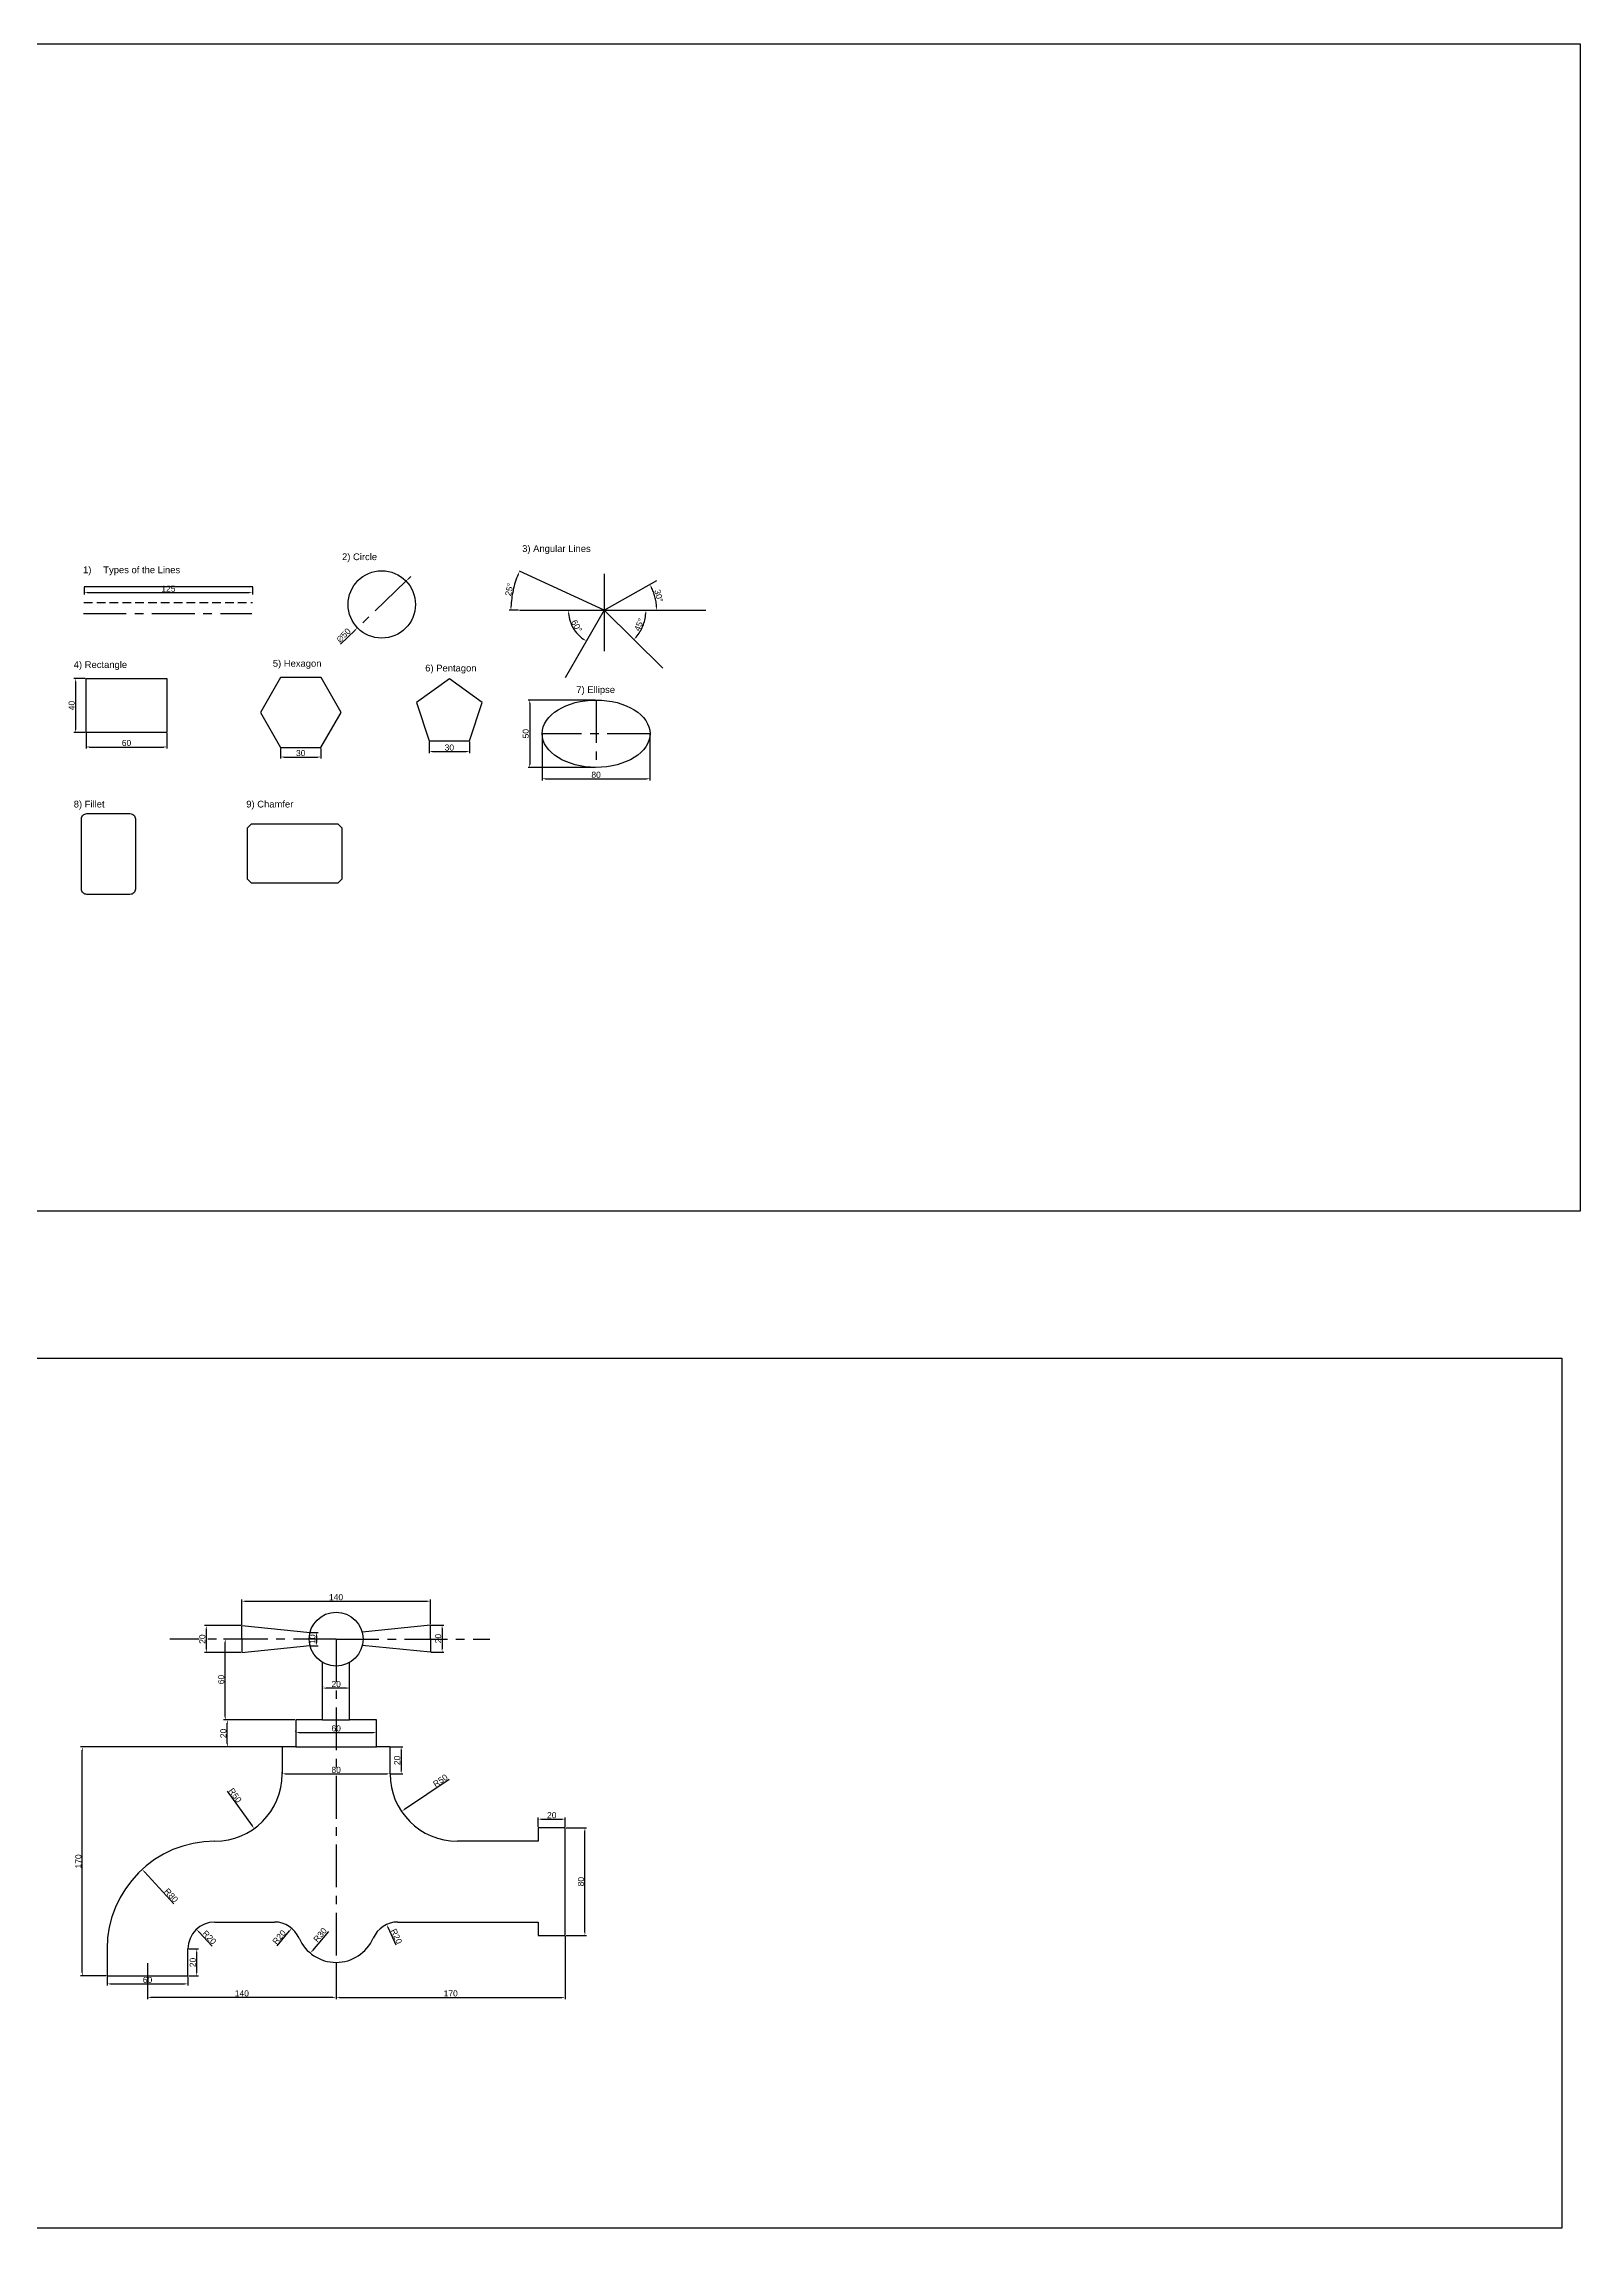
# Model space of a CAD drawing. Header units: inches. Extents: x -9463 to -3695, y -4045 to 9908.
# Drawn here: x -7716 to -6576, y 7138 to 8759 of the extents above; entities that cross this region are included whole.
import ezdxf

# ---------------------------------------------------------------- set-up
doc = ezdxf.new("R2010")
doc.units = ezdxf.units.IN
doc.header["$MEASUREMENT"] = 0
doc.linetypes.add('CENTER', pattern=[50.8, 31.75, -6.35, 6.35, -6.35])
doc.linetypes.add('HIDDEN', pattern=[9.525, 6.35, -3.175])
doc.styles.get("Standard").update_dxf_attribs({"font": 'arial.ttf'})
doc.dimstyles.new('ISO-25', dxfattribs={"dimtxt": 4.5, "dimasz": 2.5, "dimexe": 1.25, "dimexo": 0.625, "dimtad": 1, "dimdec": 0, "dimtxsty": 'Standard', "dimcen": 2.5, "dimadec": 0, "dimazin": 0, "dimtfac": 1, "dimtdec": 0, "dimtmove": 0, "dimatfit": 3, "dimfxl": 1, "dimarcsym": 0})

# ---------------------------------------------------------------- blocks, each defined once
blk = doc.blocks.new('*D6')
at = {"color": 0, "lineweight": -2, "transparency": 16777216}
for p, q in [((-7686, 8355.6), (-7686, 8350.3)), ((-7683.5, 8351.6), (-7563.5, 8351.6)), ((-7561, 8355.6), (-7561, 8350.3))]:
    blk.add_line(p, q, dxfattribs=at)
at = {"color": 0, "transparency": 16777216}
for points in [[(-7683.5, 8352), (-7683.5, 8351.2), (-7686, 8351.6)], [(-7563.5, 8352), (-7563.5, 8351.2), (-7561, 8351.6)]]:
    blk.add_solid(points, dxfattribs=at)
at = {"layer": 'Defpoints', "color": 0, "transparency": 16777216}
for p in [(-7686, 8356.2), (-7561, 8356.2), (-7561, 8351.6)]:
    blk.add_point(p, dxfattribs=at)
at = {"color": 0, "transparency": 16777216, "insert": (-7623.5, 8354.5), "char_height": 4.5, "attachment_point": 5}
blk.add_mtext('125', dxfattribs=at)
blk = doc.blocks.new('*D7')
at = {"color": 0, "lineweight": -2, "transparency": 16777216}
for p, q in [((-7684.6, 8247.2), (-7684.6, 8235.8)), ((-7682.1, 8237), (-7627.1, 8237)), ((-7624.6, 8247.2), (-7624.6, 8235.8))]:
    blk.add_line(p, q, dxfattribs=at)
at = {"color": 0, "transparency": 16777216}
for points in [[(-7682.1, 8237.5), (-7682.1, 8236.6), (-7684.6, 8237)], [(-7627.1, 8237.5), (-7627.1, 8236.6), (-7624.6, 8237)]]:
    blk.add_solid(points, dxfattribs=at)
at = {"layer": 'Defpoints', "color": 0, "transparency": 16777216}
for p in [(-7684.6, 8247.8), (-7624.6, 8247.8), (-7624.6, 8237)]:
    blk.add_point(p, dxfattribs=at)
at = {"color": 0, "transparency": 16777216, "insert": (-7654.6, 8240), "char_height": 4.5, "attachment_point": 5}
blk.add_mtext('60', dxfattribs=at)
blk = doc.blocks.new('*D8')
at = {"color": 0, "lineweight": -2, "transparency": 16777216}
for p, q in [((-7685.2, 8287.8), (-7693.6, 8287.8)), ((-7692.4, 8285.3), (-7692.4, 8250.3)), ((-7685.2, 8247.8), (-7693.6, 8247.8))]:
    blk.add_line(p, q, dxfattribs=at)
at = {"color": 0, "transparency": 16777216}
for points in [[(-7692.8, 8285.3), (-7691.9, 8285.3), (-7692.4, 8287.8)], [(-7692.8, 8250.3), (-7691.9, 8250.3), (-7692.4, 8247.8)]]:
    blk.add_solid(points, dxfattribs=at)
at = {"layer": 'Defpoints', "color": 0, "transparency": 16777216}
for p in [(-7684.6, 8287.8), (-7692.4, 8247.8), (-7684.6, 8247.8)]:
    blk.add_point(p, dxfattribs=at)
at = {"color": 0, "transparency": 16777216, "insert": (-7695.3, 8267.8), "char_height": 4.5, "attachment_point": 5, "rotation": 90}
blk.add_mtext('40', dxfattribs=at)
blk = doc.blocks.new('*D9')
at = {"color": 0, "lineweight": -2, "transparency": 16777216}
for p, q in [((-7540.3, 8235.9), (-7540.3, 8228.4)), ((-7537.8, 8229.6), (-7512.8, 8229.6)), ((-7510.3, 8235.9), (-7510.3, 8228.4))]:
    blk.add_line(p, q, dxfattribs=at)
at = {"color": 0, "transparency": 16777216}
for points in [[(-7537.8, 8230), (-7537.8, 8229.2), (-7540.3, 8229.6)], [(-7512.8, 8230), (-7512.8, 8229.2), (-7510.3, 8229.6)]]:
    blk.add_solid(points, dxfattribs=at)
at = {"layer": 'Defpoints', "color": 0, "transparency": 16777216}
for p in [(-7540.3, 8236.6), (-7510.3, 8236.5), (-7510.3, 8229.6)]:
    blk.add_point(p, dxfattribs=at)
at = {"color": 0, "transparency": 16777216, "insert": (-7525.3, 8232.5), "char_height": 4.5, "attachment_point": 5}
blk.add_mtext('30', dxfattribs=at)
blk = doc.blocks.new('*D10')
at = {"color": 0, "lineweight": -2, "transparency": 16777216}
for p, q in [((-7430, 8240.9), (-7430, 8232.4)), ((-7400, 8240.9), (-7400, 8232.4)), ((-7427.5, 8233.6), (-7402.5, 8233.6))]:
    blk.add_line(p, q, dxfattribs=at)
at = {"color": 0, "transparency": 16777216}
for points in [[(-7427.5, 8234.1), (-7427.5, 8233.2), (-7430, 8233.6)], [(-7402.5, 8234.1), (-7402.5, 8233.2), (-7400, 8233.6)]]:
    blk.add_solid(points, dxfattribs=at)
at = {"layer": 'Defpoints', "color": 0, "transparency": 16777216}
for p in [(-7430, 8241.5), (-7400, 8241.5), (-7400, 8233.6)]:
    blk.add_point(p, dxfattribs=at)
at = {"color": 0, "transparency": 16777216, "insert": (-7415, 8236.6), "char_height": 4.5, "attachment_point": 5}
blk.add_mtext('30', dxfattribs=at)
blk = doc.blocks.new('*D29')
at = {"color": 0, "lineweight": -2, "transparency": 16777216}
for p, q in [((-7346.1, 8246.3), (-7346.1, 8212.2)), ((-7266.1, 8246.3), (-7266.1, 8212.2)), ((-7343.6, 8213.5), (-7268.6, 8213.5))]:
    blk.add_line(p, q, dxfattribs=at)
at = {"color": 0, "transparency": 16777216}
for points in [[(-7343.6, 8213.9), (-7343.6, 8213), (-7346.1, 8213.5)], [(-7268.6, 8213.9), (-7268.6, 8213), (-7266.1, 8213.5)]]:
    blk.add_solid(points, dxfattribs=at)
at = {"layer": 'Defpoints', "color": 0, "transparency": 16777216}
for p in [(-7346.1, 8246.9), (-7266.1, 8246.9), (-7266.1, 8213.5)]:
    blk.add_point(p, dxfattribs=at)
at = {"color": 0, "transparency": 16777216, "insert": (-7306.1, 8216.4), "char_height": 4.5, "attachment_point": 5}
blk.add_mtext('80', dxfattribs=at)
blk = doc.blocks.new('*D30')
at = {"color": 0, "lineweight": -2, "transparency": 16777216}
for p, q in [((-7306.7, 8271.9), (-7356.6, 8271.9)), ((-7355.3, 8269.4), (-7355.3, 8224.4)), ((-7306.7, 8221.9), (-7356.6, 8221.9))]:
    blk.add_line(p, q, dxfattribs=at)
at = {"color": 0, "transparency": 16777216}
for points in [[(-7355.8, 8269.4), (-7354.9, 8269.4), (-7355.3, 8271.9)], [(-7355.8, 8224.4), (-7354.9, 8224.4), (-7355.3, 8221.9)]]:
    blk.add_solid(points, dxfattribs=at)
at = {"layer": 'Defpoints', "color": 0, "transparency": 16777216}
for p in [(-7306.1, 8271.9), (-7355.3, 8221.9), (-7306.1, 8221.9)]:
    blk.add_point(p, dxfattribs=at)
at = {"color": 0, "transparency": 16777216, "insert": (-7358.3, 8246.9), "char_height": 4.5, "attachment_point": 5, "rotation": 90}
blk.add_mtext('50', dxfattribs=at)
blk = doc.blocks.new('*D31')
at = {"color": 0, "linetype": 'CENTER', "lineweight": -2, "transparency": 16777216}
for p, q in [((-7447.2, 8360.1), (-7483.2, 8325.5)), ((-7445.4, 8361.9), (-7443.6, 8363.6)), ((-7495.9, 8313.3), (-7485, 8323.7))]:
    blk.add_line(p, q, dxfattribs=at)
at = {"color": 0, "linetype": 'CENTER', "transparency": 16777216}
for points in [[(-7445.6, 8362.2), (-7445.1, 8361.6), (-7447.2, 8360.1)], [(-7485.3, 8324), (-7484.7, 8323.4), (-7483.2, 8325.5)]]:
    blk.add_solid(points, dxfattribs=at)
at = {"layer": 'Defpoints', "color": 0, "linetype": 'CENTER', "transparency": 16777216}
for p in [(-7447.2, 8360.1), (-7483.2, 8325.5)]:
    blk.add_point(p, dxfattribs=at)
at = {"color": 0, "linetype": 'CENTER', "transparency": 16777216, "insert": (-7493.5, 8319.9), "char_height": 4.5, "attachment_point": 5, "rotation": 43.8629}
blk.add_mtext('∅50', dxfattribs=at)
blk = doc.blocks.new('*D32')
at = {"color": 0, "linetype": 'CENTER', "lineweight": -2, "transparency": 16777216}
blk.add_line((-7363.6, 8338.5), (-7370.5, 8338.5), dxfattribs=at)
blk.add_arc((-7300.2, 8338.5), 69.1, 157.3019, 177.9268, dxfattribs=at)
at = {"color": 0, "linetype": 'CENTER', "transparency": 16777216}
for points in [[(-7364.3, 8365.3), (-7363.6, 8365), (-7362.9, 8367.4)], [(-7368.8, 8341), (-7369.7, 8341), (-7369.3, 8338.5)]]:
    blk.add_solid(points, dxfattribs=at)
at = {"layer": 'Defpoints', "color": 0, "linetype": 'CENTER', "transparency": 16777216}
for p in [(-7362.9, 8367.4), (-7366.4, 8358.1), (-7362.9, 8338.5), (-7300.2, 8338.5), (-7224.7, 8338.5)]:
    blk.add_point(p, dxfattribs=at)
at = {"color": 0, "linetype": 'CENTER', "transparency": 16777216, "insert": (-7370.5, 8353.9), "char_height": 4.5, "attachment_point": 5, "rotation": 77.6144}
blk.add_mtext('25°', dxfattribs=at)
blk = doc.blocks.new('*D33')
at = {"color": 0, "linetype": 'CENTER', "lineweight": -2, "transparency": 16777216}
blk.add_arc((-7300.2, 8338.5), 26.4, 185.4372, 234.5613, dxfattribs=at)
at = {"color": 0, "linetype": 'CENTER', "transparency": 16777216}
for points in [[(-7326.8, 8336), (-7326, 8336), (-7326.5, 8338.5)], [(-7315.2, 8317.4), (-7315.7, 8316.7), (-7313.4, 8315.7)]]:
    blk.add_solid(points, dxfattribs=at)
at = {"layer": 'Defpoints', "color": 0, "linetype": 'CENTER', "transparency": 16777216}
for p in [(-7362.9, 8338.5), (-7300.2, 8338.5), (-7224.7, 8338.5), (-7325, 8329.5), (-7329.1, 8288.5)]:
    blk.add_point(p, dxfattribs=at)
at = {"color": 0, "linetype": 'CENTER', "transparency": 16777216, "insert": (-7320.5, 8326.8), "char_height": 4.5, "attachment_point": 5, "rotation": 299.9993}
blk.add_mtext('60°', dxfattribs=at)
blk = doc.blocks.new('*D34')
at = {"color": 0, "linetype": 'CENTER', "lineweight": -2, "transparency": 16777216}
blk.add_arc((-7300.2, 8338.5), 31.1, 320.0965, 355.3895, dxfattribs=at)
at = {"color": 0, "linetype": 'CENTER', "transparency": 16777216}
for points in [[(-7269.6, 8336), (-7268.8, 8336), (-7269.1, 8338.5)], [(-7276, 8318.3), (-7276.7, 8318.8), (-7278, 8316.7)]]:
    blk.add_solid(points, dxfattribs=at)
at = {"layer": 'Defpoints', "color": 0, "linetype": 'CENTER', "transparency": 16777216}
for p in [(-7362.9, 8338.5), (-7300.2, 8338.5), (-7224.7, 8338.5), (-7273.2, 8323.1), (-7256.6, 8295.6)]:
    blk.add_point(p, dxfattribs=at)
at = {"color": 0, "linetype": 'CENTER', "transparency": 16777216, "insert": (-7274.1, 8327.8), "char_height": 4.5, "attachment_point": 5, "rotation": 67.743}
blk.add_mtext('45°', dxfattribs=at)
blk = doc.blocks.new('*D35')
at = {"color": 0, "linetype": 'CENTER', "lineweight": -2, "transparency": 16777216}
blk.add_arc((-7300.2, 8338.5), 39.1, 3.666, 25.8807, dxfattribs=at)
at = {"color": 0, "linetype": 'CENTER', "transparency": 16777216}
for points in [[(-7265.4, 8355.4), (-7264.7, 8355.7), (-7266.2, 8357.8)], [(-7260.8, 8341), (-7261.6, 8341), (-7261.1, 8338.5)]]:
    blk.add_solid(points, dxfattribs=at)
at = {"layer": 'Defpoints', "color": 0, "linetype": 'CENTER', "transparency": 16777216}
for p in [(-7261.1, 8360.6), (-7362.9, 8338.5), (-7300.2, 8338.5), (-7261.7, 8345.2), (-7224.7, 8338.5)]:
    blk.add_point(p, dxfattribs=at)
at = {"color": 0, "linetype": 'CENTER', "transparency": 16777216, "insert": (-7259.6, 8349.2), "char_height": 4.5, "attachment_point": 5, "rotation": 284.7734}
blk.add_mtext('30°', dxfattribs=at)
blk = doc.blocks.new('*D36')
at = {"color": 0, "lineweight": -2, "transparency": 16777216}
for p, q in [((-7517.8, 7579.9), (-7512.4, 7579.9)), ((-7513.7, 7577.4), (-7513.7, 7572.5)), ((-7517.8, 7570), (-7512.4, 7570))]:
    blk.add_line(p, q, dxfattribs=at)
at = {"color": 0, "transparency": 16777216}
for points in [[(-7514.1, 7577.4), (-7513.2, 7577.4), (-7513.7, 7579.9)], [(-7514.1, 7572.5), (-7513.2, 7572.5), (-7513.7, 7570)]]:
    blk.add_solid(points, dxfattribs=at)
at = {"layer": 'Defpoints', "color": 0, "transparency": 16777216}
for p in [(-7518.4, 7579.9), (-7518.4, 7570), (-7513.7, 7570)]:
    blk.add_point(p, dxfattribs=at)
at = {"color": 0, "transparency": 16777216, "insert": (-7516.6, 7574.9), "char_height": 4.5, "attachment_point": 5, "rotation": 90}
blk.add_mtext('10', dxfattribs=at)
blk = doc.blocks.new('*D37')
at = {"color": 0, "lineweight": -2, "transparency": 16777216}
for p, q in [((-7669, 7324.3), (-7669, 7317.8)), ((-7666.5, 7319), (-7611.5, 7319)), ((-7609, 7324.3), (-7609, 7317.8))]:
    blk.add_line(p, q, dxfattribs=at)
at = {"color": 0, "transparency": 16777216}
for points in [[(-7666.5, 7319.4), (-7666.5, 7318.6), (-7669, 7319)], [(-7611.5, 7319.4), (-7611.5, 7318.6), (-7609, 7319)]]:
    blk.add_solid(points, dxfattribs=at)
at = {"layer": 'Defpoints', "color": 0, "transparency": 16777216}
for p in [(-7669, 7324.9), (-7609, 7324.9), (-7609, 7319)]:
    blk.add_point(p, dxfattribs=at)
at = {"color": 0, "transparency": 16777216, "insert": (-7639, 7321.9), "char_height": 4.5, "attachment_point": 5}
blk.add_mtext('60', dxfattribs=at)
blk = doc.blocks.new('*D38')
at = {"color": 0, "lineweight": -2, "transparency": 16777216}
for p, q in [((-7608.4, 7344.9), (-7601.2, 7344.9)), ((-7602.5, 7327.4), (-7602.5, 7342.4)), ((-7608.4, 7324.9), (-7601.2, 7324.9))]:
    blk.add_line(p, q, dxfattribs=at)
at = {"color": 0, "transparency": 16777216}
for points in [[(-7602.9, 7342.4), (-7602.1, 7342.4), (-7602.5, 7344.9)], [(-7602.9, 7327.4), (-7602.1, 7327.4), (-7602.5, 7324.9)]]:
    blk.add_solid(points, dxfattribs=at)
at = {"layer": 'Defpoints', "color": 0, "transparency": 16777216}
for p in [(-7609, 7344.9), (-7602.5, 7344.9), (-7609, 7324.9)]:
    blk.add_point(p, dxfattribs=at)
at = {"color": 0, "transparency": 16777216, "insert": (-7605.4, 7334.9), "char_height": 4.5, "attachment_point": 5, "rotation": 90}
blk.add_mtext('20', dxfattribs=at)
blk = doc.blocks.new('*D39')
at = {"color": 0, "lineweight": -2, "transparency": 16777216}
for p, q in [((-7329, 7354.3), (-7329, 7307.7)), ((-7499, 7334.3), (-7499, 7307.7)), ((-7496.5, 7309), (-7331.5, 7309))]:
    blk.add_line(p, q, dxfattribs=at)
at = {"color": 0, "transparency": 16777216}
for points in [[(-7496.5, 7309.4), (-7496.5, 7308.6), (-7499, 7309)], [(-7331.5, 7309.4), (-7331.5, 7308.6), (-7329, 7309)]]:
    blk.add_solid(points, dxfattribs=at)
at = {"layer": 'Defpoints', "color": 0, "transparency": 16777216}
for p in [(-7329, 7354.9), (-7499, 7334.9), (-7329, 7309)]:
    blk.add_point(p, dxfattribs=at)
at = {"color": 0, "transparency": 16777216, "insert": (-7414, 7311.9), "char_height": 4.5, "attachment_point": 5}
blk.add_mtext('170', dxfattribs=at)
blk = doc.blocks.new('*D40')
at = {"color": 0, "lineweight": -2, "transparency": 16777216}
for p, q in [((-7639, 7334.3), (-7639, 7307.7)), ((-7499, 7334.3), (-7499, 7307.7)), ((-7501.5, 7309), (-7636.5, 7309))]:
    blk.add_line(p, q, dxfattribs=at)
at = {"color": 0, "transparency": 16777216}
for points in [[(-7636.5, 7309.4), (-7636.5, 7308.6), (-7639, 7309)], [(-7501.5, 7309.4), (-7501.5, 7308.6), (-7499, 7309)]]:
    blk.add_solid(points, dxfattribs=at)
at = {"layer": 'Defpoints', "color": 0, "transparency": 16777216}
for p in [(-7639, 7334.9), (-7499, 7334.9), (-7639, 7309)]:
    blk.add_point(p, dxfattribs=at)
at = {"color": 0, "transparency": 16777216, "insert": (-7569, 7311.9), "char_height": 4.5, "attachment_point": 5}
blk.add_mtext('140', dxfattribs=at)
blk = doc.blocks.new('*D41')
at = {"color": 0, "lineweight": -2, "transparency": 16777216}
for p, q in [((-7328.4, 7434.9), (-7313.1, 7434.9)), ((-7314.4, 7357.4), (-7314.4, 7432.4)), ((-7328.4, 7354.9), (-7313.1, 7354.9))]:
    blk.add_line(p, q, dxfattribs=at)
at = {"color": 0, "transparency": 16777216}
for points in [[(-7314.8, 7432.4), (-7314, 7432.4), (-7314.4, 7434.9)], [(-7314.8, 7357.4), (-7314, 7357.4), (-7314.4, 7354.9)]]:
    blk.add_solid(points, dxfattribs=at)
at = {"layer": 'Defpoints', "color": 0, "transparency": 16777216}
for p in [(-7329, 7434.9), (-7314.4, 7434.9), (-7329, 7354.9)]:
    blk.add_point(p, dxfattribs=at)
at = {"color": 0, "transparency": 16777216, "insert": (-7317.3, 7394.9), "char_height": 4.5, "attachment_point": 5, "rotation": 90}
blk.add_mtext('80', dxfattribs=at)
blk = doc.blocks.new('*D42')
at = {"color": 0, "lineweight": -2, "transparency": 16777216}
for p, q in [((-7349, 7435.5), (-7349, 7442.5)), ((-7329, 7435.5), (-7329, 7442.5)), ((-7346.5, 7441.3), (-7331.5, 7441.3))]:
    blk.add_line(p, q, dxfattribs=at)
at = {"color": 0, "transparency": 16777216}
for points in [[(-7346.5, 7441.7), (-7346.5, 7440.8), (-7349, 7441.3)], [(-7331.5, 7441.7), (-7331.5, 7440.8), (-7329, 7441.3)]]:
    blk.add_solid(points, dxfattribs=at)
at = {"layer": 'Defpoints', "color": 0, "transparency": 16777216}
for p in [(-7349, 7434.9), (-7329, 7441.3), (-7329, 7434.9)]:
    blk.add_point(p, dxfattribs=at)
at = {"color": 0, "transparency": 16777216, "insert": (-7339, 7444.2), "char_height": 4.5, "attachment_point": 5}
blk.add_mtext('20', dxfattribs=at)
blk = doc.blocks.new('*D43')
at = {"color": 0, "lineweight": -2, "transparency": 16777216}
for p, q in [((-7458.4, 7494.9), (-7449.5, 7494.9)), ((-7450.8, 7492.4), (-7450.8, 7477.4)), ((-7458.4, 7474.9), (-7449.5, 7474.9))]:
    blk.add_line(p, q, dxfattribs=at)
at = {"color": 0, "transparency": 16777216}
for points in [[(-7451.2, 7492.4), (-7450.3, 7492.4), (-7450.8, 7494.9)], [(-7451.2, 7477.4), (-7450.3, 7477.4), (-7450.8, 7474.9)]]:
    blk.add_solid(points, dxfattribs=at)
at = {"layer": 'Defpoints', "color": 0, "transparency": 16777216}
for p in [(-7459, 7494.9), (-7459, 7474.9), (-7450.8, 7474.9)]:
    blk.add_point(p, dxfattribs=at)
at = {"color": 0, "transparency": 16777216, "insert": (-7453.7, 7484.9), "char_height": 4.5, "attachment_point": 5, "rotation": 90}
blk.add_mtext('20', dxfattribs=at)
blk = doc.blocks.new('*D44')
at = {"color": 0, "lineweight": -2, "transparency": 16777216}
for p, q in [((-7539.7, 7494.9), (-7688.7, 7494.9)), ((-7687.4, 7327.4), (-7687.4, 7492.4)), ((-7669.7, 7324.9), (-7688.7, 7324.9))]:
    blk.add_line(p, q, dxfattribs=at)
at = {"color": 0, "transparency": 16777216}
for points in [[(-7687.8, 7492.4), (-7687, 7492.4), (-7687.4, 7494.9)], [(-7687.8, 7327.4), (-7687, 7327.4), (-7687.4, 7324.9)]]:
    blk.add_solid(points, dxfattribs=at)
at = {"layer": 'Defpoints', "color": 0, "transparency": 16777216}
for p in [(-7687.4, 7494.9), (-7539, 7494.9), (-7669, 7324.9)]:
    blk.add_point(p, dxfattribs=at)
at = {"color": 0, "transparency": 16777216, "insert": (-7690.3, 7409.9), "char_height": 4.5, "attachment_point": 5, "rotation": 90}
blk.add_mtext('170', dxfattribs=at)
blk = doc.blocks.new('*D45')
at = {"color": 0, "lineweight": -2, "transparency": 16777216}
for p, q in [((-7529.7, 7514.9), (-7581, 7514.9)), ((-7579.8, 7497.4), (-7579.8, 7512.4)), ((-7529.7, 7494.9), (-7581, 7494.9))]:
    blk.add_line(p, q, dxfattribs=at)
at = {"color": 0, "transparency": 16777216}
for points in [[(-7580.2, 7512.4), (-7579.3, 7512.4), (-7579.8, 7514.9)], [(-7580.2, 7497.4), (-7579.3, 7497.4), (-7579.8, 7494.9)]]:
    blk.add_solid(points, dxfattribs=at)
at = {"layer": 'Defpoints', "color": 0, "transparency": 16777216}
for p in [(-7579.8, 7514.9), (-7529, 7514.9), (-7529, 7494.9)]:
    blk.add_point(p, dxfattribs=at)
at = {"color": 0, "transparency": 16777216, "insert": (-7582.7, 7504.9), "char_height": 4.5, "attachment_point": 5, "rotation": 90}
blk.add_mtext('20', dxfattribs=at)
blk = doc.blocks.new('*D46')
at = {"color": 0, "lineweight": -2, "transparency": 16777216}
for p, q in [((-7569.7, 7584.9), (-7596.7, 7584.9)), ((-7595.4, 7582.4), (-7595.4, 7567.4)), ((-7569.7, 7564.9), (-7596.7, 7564.9))]:
    blk.add_line(p, q, dxfattribs=at)
at = {"color": 0, "transparency": 16777216}
for points in [[(-7595.8, 7582.4), (-7595, 7582.4), (-7595.4, 7584.9)], [(-7595.8, 7567.4), (-7595, 7567.4), (-7595.4, 7564.9)]]:
    blk.add_solid(points, dxfattribs=at)
at = {"layer": 'Defpoints', "color": 0, "transparency": 16777216}
for p in [(-7569, 7584.9), (-7595.4, 7564.9), (-7569, 7564.9)]:
    blk.add_point(p, dxfattribs=at)
at = {"color": 0, "transparency": 16777216, "insert": (-7598.3, 7574.9), "char_height": 4.5, "attachment_point": 5, "rotation": 90}
blk.add_mtext('20', dxfattribs=at)
blk = doc.blocks.new('*D47')
at = {"color": 0, "lineweight": -2, "transparency": 16777216}
for p, q in [((-7428.5, 7585.3), (-7419.1, 7585.3)), ((-7420.4, 7582.8), (-7420.4, 7567.8)), ((-7428.4, 7565.3), (-7419.1, 7565.3))]:
    blk.add_line(p, q, dxfattribs=at)
at = {"color": 0, "transparency": 16777216}
for points in [[(-7420.8, 7582.8), (-7420, 7582.8), (-7420.4, 7585.3)], [(-7420.8, 7567.8), (-7420, 7567.8), (-7420.4, 7565.3)]]:
    blk.add_solid(points, dxfattribs=at)
at = {"layer": 'Defpoints', "color": 0, "transparency": 16777216}
for p in [(-7429.1, 7585.3), (-7429, 7565.3), (-7420.4, 7565.3)]:
    blk.add_point(p, dxfattribs=at)
at = {"color": 0, "transparency": 16777216, "insert": (-7423.3, 7575.3), "char_height": 4.5, "attachment_point": 5, "rotation": 90}
blk.add_mtext('20', dxfattribs=at)
blk = doc.blocks.new('*D48')
at = {"color": 0, "lineweight": -2, "transparency": 16777216}
for p, q in [((-7569, 7585.5), (-7569, 7604.3)), ((-7566.5, 7603), (-7431.6, 7603)), ((-7429.1, 7585.9), (-7429.1, 7604.3))]:
    blk.add_line(p, q, dxfattribs=at)
at = {"color": 0, "transparency": 16777216}
for points in [[(-7566.5, 7603.5), (-7566.5, 7602.6), (-7569, 7603)], [(-7431.6, 7603.5), (-7431.6, 7602.6), (-7429.1, 7603)]]:
    blk.add_solid(points, dxfattribs=at)
at = {"layer": 'Defpoints', "color": 0, "transparency": 16777216}
for p in [(-7429.1, 7603), (-7569, 7584.9), (-7429.1, 7585.3)]:
    blk.add_point(p, dxfattribs=at)
at = {"color": 0, "transparency": 16777216, "insert": (-7499.1, 7606), "char_height": 4.5, "attachment_point": 5}
blk.add_mtext('140', dxfattribs=at)
blk = doc.blocks.new('*D11')
at = {"color": 0, "lineweight": -2, "transparency": 16777216}
for p, q in [((-7509, 7539.2), (-7509, 7539.8)), ((-7489, 7539.2), (-7489, 7539.8)), ((-7491.5, 7538.6), (-7506.5, 7538.6))]:
    blk.add_line(p, q, dxfattribs=at)
at = {"color": 0, "transparency": 16777216}
for points in [[(-7506.5, 7539), (-7506.5, 7538.1), (-7509, 7538.6)], [(-7491.5, 7539), (-7491.5, 7538.1), (-7489, 7538.6)]]:
    blk.add_solid(points, dxfattribs=at)
at = {"layer": 'Defpoints', "color": 0, "transparency": 16777216}
for p in [(-7509, 7538.6), (-7509, 7538.6), (-7489, 7538.6)]:
    blk.add_point(p, dxfattribs=at)
at = {"color": 0, "transparency": 16777216, "insert": (-7499, 7541.5), "char_height": 4.5, "attachment_point": 5}
blk.add_mtext('20', dxfattribs=at)
blk = doc.blocks.new('*D12')
at = {"color": 0, "lineweight": -2, "transparency": 16777216}
for p, q in [((-7539, 7475.5), (-7539, 7476.2)), ((-7536.5, 7474.9), (-7461.5, 7474.9)), ((-7459, 7475.5), (-7459, 7476.2))]:
    blk.add_line(p, q, dxfattribs=at)
at = {"color": 0, "transparency": 16777216}
for points in [[(-7536.5, 7475.3), (-7536.5, 7474.5), (-7539, 7474.9)], [(-7461.5, 7475.3), (-7461.5, 7474.5), (-7459, 7474.9)]]:
    blk.add_solid(points, dxfattribs=at)
at = {"layer": 'Defpoints', "color": 0, "transparency": 16777216}
for p in [(-7539, 7474.9), (-7459, 7474.9), (-7459, 7474.9)]:
    blk.add_point(p, dxfattribs=at)
at = {"color": 0, "transparency": 16777216, "insert": (-7499, 7477.8), "char_height": 4.5, "attachment_point": 5}
blk.add_mtext('80', dxfattribs=at)
blk = doc.blocks.new('*D5')
at = {"color": 0, "lineweight": -2, "transparency": 16777216}
for p, q in [((-7580.4, 7574.9), (-7582.6, 7574.9)), ((-7581.3, 7517.4), (-7581.3, 7572.4)), ((-7580.4, 7514.9), (-7582.6, 7514.9))]:
    blk.add_line(p, q, dxfattribs=at)
at = {"color": 0, "transparency": 16777216}
for points in [[(-7581.8, 7572.4), (-7580.9, 7572.4), (-7581.3, 7574.9)], [(-7581.8, 7517.4), (-7580.9, 7517.4), (-7581.3, 7514.9)]]:
    blk.add_solid(points, dxfattribs=at)
at = {"layer": 'Defpoints', "color": 0, "transparency": 16777216}
for p in [(-7581.3, 7574.9), (-7579.8, 7574.9), (-7579.8, 7514.9)]:
    blk.add_point(p, dxfattribs=at)
at = {"color": 0, "transparency": 16777216, "insert": (-7584.3, 7544.9), "char_height": 4.5, "attachment_point": 5, "rotation": 90}
blk.add_mtext('60', dxfattribs=at)
blk = doc.blocks.new('*D13')
at = {"color": 0, "lineweight": -2, "transparency": 16777216}
blk.add_line((-7415.1, 7470.8), (-7448.4, 7448.4), dxfattribs=at)
at = {"color": 0, "transparency": 16777216}
blk.add_solid([(-7448.7, 7448.7), (-7448.2, 7448.1), (-7450.5, 7447)], dxfattribs=at)
at = {"layer": 'Defpoints', "color": 0, "transparency": 16777216}
for p in [(-7409, 7474.9), (-7450.5, 7447)]:
    blk.add_point(p, dxfattribs=at)
at = {"color": 0, "transparency": 16777216, "insert": (-7421.7, 7469.9), "char_height": 4.5, "attachment_point": 5, "rotation": 33.9499}
blk.add_mtext('R50', dxfattribs=at)
blk = doc.blocks.new('*D14')
at = {"color": 0, "lineweight": -2, "transparency": 16777216}
blk.add_line((-7504.8, 7358), (-7516.6, 7343.8), dxfattribs=at)
at = {"color": 0, "transparency": 16777216}
blk.add_solid([(-7516.9, 7344), (-7516.3, 7343.5), (-7518.2, 7341.8)], dxfattribs=at)
at = {"layer": 'Defpoints', "color": 0, "transparency": 16777216}
for p in [(-7499, 7364.9), (-7518.2, 7341.8)]:
    blk.add_point(p, dxfattribs=at)
at = {"color": 0, "transparency": 16777216, "insert": (-7510.9, 7355.3), "char_height": 4.5, "attachment_point": 5, "rotation": 50.2994}
blk.add_mtext('R30', dxfattribs=at)
blk = doc.blocks.new('*D15')
at = {"color": 0, "lineweight": -2, "transparency": 16777216}
blk.add_line((-7542.9, 7347.2), (-7533.6, 7358.3), dxfattribs=at)
at = {"color": 0, "transparency": 16777216}
blk.add_solid([(-7533.9, 7358.6), (-7533.3, 7358), (-7532, 7360.2)], dxfattribs=at)
at = {"layer": 'Defpoints', "color": 0, "transparency": 16777216}
for p in [(-7532, 7360.2), (-7544.9, 7344.9)]:
    blk.add_point(p, dxfattribs=at)
at = {"color": 0, "transparency": 16777216, "insert": (-7541.3, 7353.7), "char_height": 4.5, "attachment_point": 5, "rotation": 49.9204}
blk.add_mtext('R20', dxfattribs=at)
blk = doc.blocks.new('*D16')
at = {"color": 0, "lineweight": -2, "transparency": 16777216}
blk.add_line((-7454.5, 7347.7), (-7460.5, 7360.8), dxfattribs=at)
at = {"color": 0, "transparency": 16777216}
blk.add_solid([(-7460.1, 7361), (-7460.9, 7360.7), (-7461.5, 7363.1)], dxfattribs=at)
at = {"layer": 'Defpoints', "color": 0, "transparency": 16777216}
for p in [(-7461.5, 7363.1), (-7453.2, 7344.9)]:
    blk.add_point(p, dxfattribs=at)
at = {"color": 0, "transparency": 16777216, "insert": (-7454.3, 7354.3), "char_height": 4.5, "attachment_point": 5, "rotation": 294.5999}
blk.add_mtext('R20', dxfattribs=at)
blk = doc.blocks.new('*D17')
at = {"color": 0, "lineweight": -2, "transparency": 16777216}
for p, q in [((-7529, 7506.3), (-7529, 7506.9)), ((-7526.5, 7505.6), (-7471.5, 7505.6)), ((-7469, 7506.3), (-7469, 7506.9))]:
    blk.add_line(p, q, dxfattribs=at)
at = {"color": 0, "transparency": 16777216}
for points in [[(-7526.5, 7506.1), (-7526.5, 7505.2), (-7529, 7505.6)], [(-7471.5, 7506.1), (-7471.5, 7505.2), (-7469, 7505.6)]]:
    blk.add_solid(points, dxfattribs=at)
at = {"layer": 'Defpoints', "color": 0, "transparency": 16777216}
for p in [(-7529, 7505.6), (-7469, 7505.6), (-7469, 7505.6)]:
    blk.add_point(p, dxfattribs=at)
at = {"color": 0, "transparency": 16777216, "insert": (-7499, 7508.6), "char_height": 4.5, "attachment_point": 5}
blk.add_mtext('60', dxfattribs=at)
blk = doc.blocks.new('*D18')
at = {"color": 0, "lineweight": -2, "transparency": 16777216}
blk.add_line((-7591.1, 7347.1), (-7601, 7357.7), dxfattribs=at)
at = {"color": 0, "transparency": 16777216}
blk.add_solid([(-7600.7, 7358), (-7601.3, 7357.4), (-7602.7, 7359.5)], dxfattribs=at)
at = {"layer": 'Defpoints', "color": 0, "transparency": 16777216}
for p in [(-7602.7, 7359.5), (-7589, 7344.9)]:
    blk.add_point(p, dxfattribs=at)
at = {"color": 0, "transparency": 16777216, "insert": (-7593.1, 7353.5), "char_height": 4.5, "attachment_point": 5, "rotation": 313.2466}
blk.add_mtext('R20', dxfattribs=at)
blk = doc.blocks.new('*D19')
at = {"color": 0, "lineweight": -2, "transparency": 16777216}
blk.add_line((-7619.5, 7378.3), (-7641.3, 7402.2), dxfattribs=at)
at = {"color": 0, "transparency": 16777216}
blk.add_solid([(-7641, 7402.4), (-7641.6, 7401.9), (-7643, 7404)], dxfattribs=at)
at = {"layer": 'Defpoints', "color": 0, "transparency": 16777216}
for p in [(-7643, 7404), (-7589, 7344.9)]:
    blk.add_point(p, dxfattribs=at)
at = {"color": 0, "transparency": 16777216, "insert": (-7621.4, 7384.7), "char_height": 4.5, "attachment_point": 5, "rotation": 312.3989}
blk.add_mtext('R80', dxfattribs=at)
blk = doc.blocks.new('*D20')
at = {"color": 0, "lineweight": -2, "transparency": 16777216}
blk.add_line((-7579.9, 7462.1), (-7561.4, 7436.3), dxfattribs=at)
at = {"color": 0, "transparency": 16777216}
blk.add_solid([(-7561, 7436.6), (-7561.7, 7436.1), (-7559.9, 7434.3)], dxfattribs=at)
at = {"layer": 'Defpoints', "color": 0, "transparency": 16777216}
for p in [(-7589, 7474.9), (-7559.9, 7434.3)]:
    blk.add_point(p, dxfattribs=at)
at = {"color": 0, "transparency": 16777216, "insert": (-7574, 7458.9), "char_height": 4.5, "attachment_point": 5, "rotation": 305.6275}
blk.add_mtext('R50', dxfattribs=at)

msp = doc.modelspace()

# ---------------------------------------------------------------- linework, layer by layer
at = {"color": 4}
msp.add_line((-7300.19315, 8338.49416), (-7362.93098, 8367.44495), dxfattribs=at)
at = {"color": 2}
msp.add_line((-7685.95521, 8356.19662), (-7560.95521, 8356.19662), dxfattribs=at)
for p, q in [((-7300.19315, 8365.43256), (-7300.19315, 8308.12721)), ((-7362.93098, 8338.49416), (-7224.71143, 8338.49416)), ((-7569.04313, 7574.92452), (-7569.04313, 7584.92452)), ((-7569.04313, 7584.92452), (-7518.41603, 7579.8935)), ((-7569.04313, 7574.92452), (-7569.04313, 7564.92452)), ((-7429.0953, 7585.28318), (-7479.69595, 7579.99273)), ((-7429.04405, 7575.28331), (-7429.0953, 7585.28318)), ((-7429.04405, 7575.28331), (-7428.99279, 7565.28344)), ((-7569.04313, 7564.92452), (-7518.43837, 7570.04347)), ((-7509.04313, 7514.92452), (-7509.04313, 7557.60401)), ((-7489.04313, 7514.92452), (-7489.04313, 7557.60401)), ((-7428.99279, 7565.28344), (-7479.62312, 7570.14294)), ((-7509.04313, 7514.92452), (-7529.04313, 7514.92452)), ((-7529.04313, 7514.92452), (-7529.04313, 7494.92452)), ((-7509.04313, 7514.92452), (-7499.04313, 7514.92452)), ((-7499.04313, 7514.92452), (-7489.04313, 7514.92452)), ((-7469.04313, 7514.92452), (-7489.04313, 7514.92452)), ((-7469.04313, 7494.92452), (-7469.04313, 7514.92452)), ((-7529.04313, 7494.92452), (-7539.04313, 7494.92452)), ((-7539.04313, 7494.92452), (-7539.04313, 7474.92452)), ((-7529.04313, 7494.92452), (-7469.04313, 7494.92452)), ((-7459.04313, 7494.92452), (-7469.04313, 7494.92452)), ((-7459.04313, 7474.92452), (-7459.04313, 7494.92452)), ((-7539.04313, 7474.92452), (-7539.04313, 7474.92452)), ((-7459.04313, 7474.92452), (-7459.04313, 7474.92452)), ((-7329.04313, 7434.92452), (-7349.04313, 7434.92452)), ((-7349.04313, 7434.92452), (-7349.04313, 7424.92452)), ((-7329.04313, 7354.92452), (-7329.04313, 7434.92452)), ((-7589.04313, 7424.92452), (-7589.04313, 7424.92452)), ((-7589.04313, 7424.92452), (-7589.04313, 7424.92452)), ((-7349.04313, 7424.92452), (-7409.04313, 7424.92452)), ((-7409.04313, 7424.92452), (-7409.04313, 7424.92452)), ((-7589.04313, 7364.92452), (-7589.04313, 7364.92452)), ((-7589.04313, 7364.92452), (-7544.86888, 7364.92452)), ((-7453.21737, 7364.92452), (-7449.04313, 7364.92452)), ((-7449.04313, 7364.92452), (-7349.04313, 7364.92452)), ((-7349.04313, 7364.92452), (-7349.04313, 7354.92452)), ((-7349.04313, 7354.92452), (-7329.04313, 7354.92452)), ((-7669.04313, 7344.92452), (-7669.04313, 7344.92452)), ((-7669.04313, 7344.92452), (-7669.04313, 7324.92452)), ((-7609.04313, 7324.92452), (-7609.04313, 7344.92452)), ((-7609.04313, 7344.92452), (-7609.04313, 7344.92452)), ((-7499.04313, 7334.92452), (-7499.04313, 7334.92452)), ((-7499.04313, 7334.92452), (-7499.04313, 7334.92452)), ((-7669.04313, 7324.92452), (-7609.04313, 7324.92452))]:
    msp.add_line(p, q)
at = {"color": 3}
msp.add_line((-7300.19315, 8338.49416), (-7261.125, 8360.63992), dxfattribs=at)
at = {"linetype": 'CENTER'}
for p, q in [((-7686.50365, 8336.23261), (-7561.50365, 8336.23261)), ((-7561.50365, 8336.23261), (-7561.50365, 8336.23261)), ((-7306.06686, 8271.89533), (-7306.06686, 8221.89533)), ((-7266.06686, 8246.89533), (-7346.06686, 8246.89533))]:
    msp.add_line(p, q, dxfattribs=at)
at = {"linetype": 'HIDDEN'}
msp.add_line((-7686.17756, 8344.37053), (-7561.17756, 8344.37053), dxfattribs=at)
at = {"color": 6}
msp.add_line((-7300.19315, 8338.49416), (-7329.08107, 8288.46183), dxfattribs=at)
at = {"color": 1}
msp.add_line((-7300.19315, 8338.49416), (-7256.55067, 8295.58589), dxfattribs=at)
at = {"color": 240, "linetype": 'CENTER', "true_color": 0xed1f24}
for q in [(-7622.39281, 7574.92452), (-7499.04313, 7334.92452), (-7385.07643, 7574.92452)]:
    msp.add_line((-7499.04313, 7574.92452), q, dxfattribs=at)
for points in [[(-8345.09892, 8759.02272), (-6575.64111, 8759.02272), (-6575.64111, 7892.59839), (-8345.09892, 7892.59839)], [(-8359.94391, 7783.51564), (-6589.43043, 7783.51564), (-6589.43043, 7137.59244), (-8359.94391, 7137.59244)]]:
    msp.add_lwpolyline(points, close=True)
at = {"color": 3}
msp.add_lwpolyline([(-7684.60416, 8287.84243), (-7624.60416, 8287.84243), (-7624.60416, 8247.84243), (-7684.60416, 8247.84243)], close=True, dxfattribs=at)
at = {"color": 30, "true_color": 0xf26722}
for points in [[(-7510.2696, 8236.54971), (-7495.26584, 8262.5283), (-7510.26208, 8288.51124), (-7540.26208, 8288.51558), (-7555.26584, 8262.53699), (-7540.2696, 8236.55406)], [(-7430.00077, 8241.50074), (-7400.00077, 8241.50074), (-7390.73026, 8270.03243), (-7415.00077, 8287.66599), (-7439.27128, 8270.03243)]]:
    msp.add_lwpolyline(points, close=True, dxfattribs=at)
at = {"color": 6}
msp.add_lwpolyline([(-7684.05763, 8187.60023), (-7652.05763, 8187.60023, -0.4142135624), (-7648.05763, 8183.60023), (-7648.05763, 8131.60023, -0.4142135624), (-7652.05763, 8127.60023), (-7684.05763, 8127.60023, -0.4142135624), (-7688.05763, 8131.60023), (-7688.05763, 8183.60023, -0.4142135624)], format="xyb", close=True, dxfattribs=at)
at = {"color": 2}
msp.add_lwpolyline([(-7561.76952, 8179.97961), (-7497.76952, 8179.97961), (-7494.76952, 8176.97961), (-7494.76952, 8138.84351), (-7497.76952, 8135.84351), (-7561.76952, 8135.84351), (-7564.76952, 8138.84351), (-7564.76952, 8176.97961)], close=True, dxfattribs=at)
for centre, radius in [((-7465.1825, 8342.80243), 25), ((-7499.04313, 7574.92452), 20)]:
    msp.add_circle(centre, radius)
for centre, radius, start, end in [((-7589.04313, 7474.92452), 50, 270, 0), ((-7409.04313, 7474.92452), 50, 180, 270), ((-7589.04313, 7344.92452), 80, 90, 180), ((-7589.04313, 7344.92452), 20, 90, 180), ((-7544.86888, 7344.92452), 20, 23.57817848, 90), ((-7453.21737, 7344.92452), 20, 90, 156.42182152), ((-7499.04313, 7364.92452), 30, 203.57817848, 270), ((-7499.04313, 7364.92452), 30, 270, 336.42182152)]:
    msp.add_arc(centre, radius, start, end)
at = {"color": 217, "true_color": 0x93278f}
msp.add_ellipse((-7306.06686, 8246.89533), major_axis=(40, 0), ratio=0.625, dxfattribs=at)

# ---------------------------------------------------------------- texts
at = {"char_height": 5, "attachment_point": 1}
for s, width, heights, insert in [('3) Angular Lines', 56.4020594, [11.28159], (-7360.96164, 8386.78747)), ('\\pxi-3,l4,t4;1)^ITypes of the Lines', 82.9614903, [5.98402], (-7691.8467, 8371.02336)), ('2) Circle', 48.9334464, [0], (-7494.65399, 8380.70969)), ('5) Hexagon', 48.9334464, [0], (-7546.02214, 8301.59171)), ('4) Rectangle', 48.9334464, [0], (-7693.77678, 8300.63918)), ('6) Pentagon', 48.9334464, [0], (-7432.90227, 8298.09903)), ('7) Ellipse', 48.9334464, [0], (-7320.75859, 8282.07354)), ('8) Fillet', 48.9334464, [0], (-7693.77678, 8197.12592)), ('9) Chamfer', 48.9334464, [0], (-7565.72298, 8197.12592))]:
    msp.add_mtext_dynamic_manual_height_columns(s, width=width, gutter_width=12.5, heights=heights, dxfattribs=dict(at, insert=insert))

# ---------------------------------------------------------------- dimensions: what is measured, and where the dimension line sits
at = {"linetype": 'CENTER'}
for base, line1, line2, picture, middle in [((-7366.43839, 8358.13474), ((-7300.19315, 8338.49416), (-7362.93098, 8367.44495)), ((-7362.93098, 8338.49416), (-7224.71143, 8338.49416)), '*D32', (-7370.53506, 8353.94135)), ((-7261.68968, 8345.17871), ((-7362.93098, 8338.49416), (-7224.71143, 8338.49416)), ((-7300.19315, 8338.49416), (-7261.125, 8360.63992)), '*D35', (-7259.57818, 8349.2049)), ((-7324.95812, 8329.4807), ((-7300.19315, 8338.49416), (-7329.08107, 8288.46183)), ((-7362.93098, 8338.49416), (-7224.71143, 8338.49416)), '*D33', (-7320.48572, 8326.77859)), ((-7273.19257, 8323.1083), ((-7300.19315, 8338.49416), (-7256.55067, 8295.58589)), ((-7362.93098, 8338.49416), (-7224.71143, 8338.49416)), '*D34', (-7274.12822, 8327.82701))]:
    dim = msp.add_angular_dim_2l(base=base, line1=line1, line2=line2, dimstyle='ISO-25', dxfattribs=at)
    dim.commit()
    dim.dimension.update_dxf_attribs({"geometry": picture, "text_midpoint": middle})
for base, p1, p2, picture, middle in [((-7560.95521, 8351.57961), (-7685.95521, 8356.19662), (-7560.95521, 8356.19662), '*D6', (-7623.45521, 8354.50219)), ((-7624.60416, 8237.04539), (-7684.60416, 8247.84243), (-7624.60416, 8247.84243), '*D7', (-7654.60416, 8239.96797)), ((-7266.06686, 8213.4582), (-7346.06686, 8246.89533), (-7266.06686, 8246.89533), '*D29', (-7306.06686, 8216.38078)), ((-7429.0953, 7603.04442), (-7569.04313, 7584.92452), (-7429.0953, 7585.28318), '*D48', (-7499.06921, 7605.967)), ((-7469.04313, 7505.64453), (-7529.04313, 7505.64453), (-7469.04313, 7505.64453), '*D17', (-7499.04313, 7508.56711)), ((-7459.04313, 7474.92452), (-7539.04313, 7474.92452), (-7459.04313, 7474.92452), '*D12', (-7499.04313, 7477.8471)), ((-7329.04313, 7441.25928), (-7349.04313, 7434.92452), (-7329.04313, 7434.92452), '*D42', (-7339.04313, 7444.18186)), ((-7329.04313, 7308.98677), (-7499.04313, 7334.92452), (-7329.04313, 7354.92452), '*D39', (-7414.04313, 7311.90935)), ((-7639.04313, 7308.97278), (-7499.04313, 7334.92452), (-7639.04313, 7334.92452), '*D40', (-7569.04313, 7311.89536)), ((-7609.04313, 7319.01108), (-7669.04313, 7324.92452), (-7609.04313, 7324.92452), '*D37', (-7639.04313, 7321.93365))]:
    dim = msp.add_linear_dim(base=base, p1=p1, p2=p2, dimstyle='ISO-25')
    dim.commit()
    dim.dimension.update_dxf_attribs({"geometry": picture, "text_midpoint": middle})
dim = msp.add_diameter_dim_2p(p1=(-7447.15749, 8360.1258), p2=(-7483.20751, 8325.47907), dimstyle='ISO-25', dxfattribs=at)
dim.commit()
dim.dimension.update_dxf_attribs({"geometry": '*D31', "text_midpoint": (-7493.45879, 8319.85488)})
for base, p1, p2, angle, picture, middle in [((-7692.35298, 8247.84243), (-7684.60416, 8287.84243), (-7684.60416, 8247.84243), 90, '*D8', (-7695.27556, 8267.84243)), ((-7355.34913, 8221.89533), (-7306.06686, 8271.89533), (-7306.06686, 8221.89533), 90, '*D30', (-7358.27171, 8246.89533)), ((-7595.40534, 7564.92452), (-7569.04313, 7584.92452), (-7569.04313, 7564.92452), 90, '*D46', (-7598.32792, 7574.92452)), ((-7581.34824, 7574.92452), (-7579.76212, 7514.92452), (-7579.76212, 7574.92452), 90, '*D5', (-7584.27081, 7544.92452)), ((-7513.65445, 7569.95554), (-7518.41603, 7579.8935), (-7518.41603, 7569.95554), 90, '*D36', (-7516.57703, 7574.92452)), ((-7420.39788, 7565.28344), (-7429.0953, 7585.28318), (-7428.99279, 7565.28344), 90, '*D47', (-7423.32046, 7575.28331)), ((-7509.04313, 7538.55465), (-7489.04313, 7538.55465), (-7509.04313, 7538.55465), 180, '*D11', (-7499.04313, 7541.47723)), ((-7579.76212, 7514.92452), (-7529.04313, 7494.92452), (-7529.04313, 7514.92452), 90, '*D45', (-7582.68469, 7504.92452)), ((-7687.42369, 7494.92452), (-7669.04313, 7324.92452), (-7539.04313, 7494.92452), 90, '*D44', (-7690.34627, 7409.92452)), ((-7450.76056, 7474.92452), (-7459.04313, 7494.92452), (-7459.04313, 7474.92452), 90, '*D43', (-7453.68314, 7484.92452)), ((-7314.39986, 7434.92452), (-7329.04313, 7354.92452), (-7329.04313, 7434.92452), 90, '*D41', (-7317.32244, 7394.92452)), ((-7602.47447, 7344.92452), (-7609.04313, 7324.92452), (-7609.04313, 7344.92452), 90, '*D38', (-7605.39705, 7334.92452))]:
    dim = msp.add_linear_dim(base=base, p1=p1, p2=p2, angle=angle, dimstyle='ISO-25')
    dim.commit()
    dim.dimension.update_dxf_attribs({"geometry": picture, "text_midpoint": middle})
at = {"color": 30, "true_color": 0xf26722}
for base, p1, p2, picture, middle in [((-7400.00077, 8233.63826), (-7430.00077, 8241.50074), (-7400.00077, 8241.50074), '*D10', (-7415.00077, 8236.56237)), ((-7510.2696, 8229.61173), (-7540.2696, 8236.55406), (-7510.2696, 8236.54971), '*D9', (-7525.2696, 8232.53584))]:
    dim = msp.add_linear_dim(base=base, p1=p1, p2=p2, dimstyle='ISO-25', dxfattribs=at)
    dim.commit()
    dim.dimension.update_dxf_attribs({"geometry": picture, "text_midpoint": middle})
for center, mpoint, picture, middle in [((-7589.04313, 7474.92452), (-7559.91744, 7434.28348), '*D20', (-7576.36576, 7457.23493)), ((-7409.04313, 7474.92452), (-7450.51943, 7447.00112), '*D13', (-7420.07936, 7467.49451)), ((-7589.04313, 7344.92452), (-7642.98621, 7404.00196), '*D19', (-7623.56138, 7382.72826)), ((-7499.04313, 7364.92452), (-7518.2064, 7341.84273), '*D14', (-7508.61761, 7353.39224)), ((-7453.21737, 7344.92452), (-7461.54295, 7363.10926), '*D16', (-7456.96651, 7353.11339)), ((-7589.04313, 7344.92452), (-7602.74593, 7359.49274), '*D18', (-7595.21371, 7351.48482)), ((-7544.86888, 7344.92452), (-7531.99187, 7360.22754), '*D15', (-7539.07016, 7351.81571))]:
    dim = msp.add_radius_dim(center=center, mpoint=mpoint, dimstyle='ISO-25')
    dim.commit()
    dim.dimension.update_dxf_attribs({"geometry": picture, "text_midpoint": middle, "dimtype": 164})

doc.saveas('drawing.dxf')
